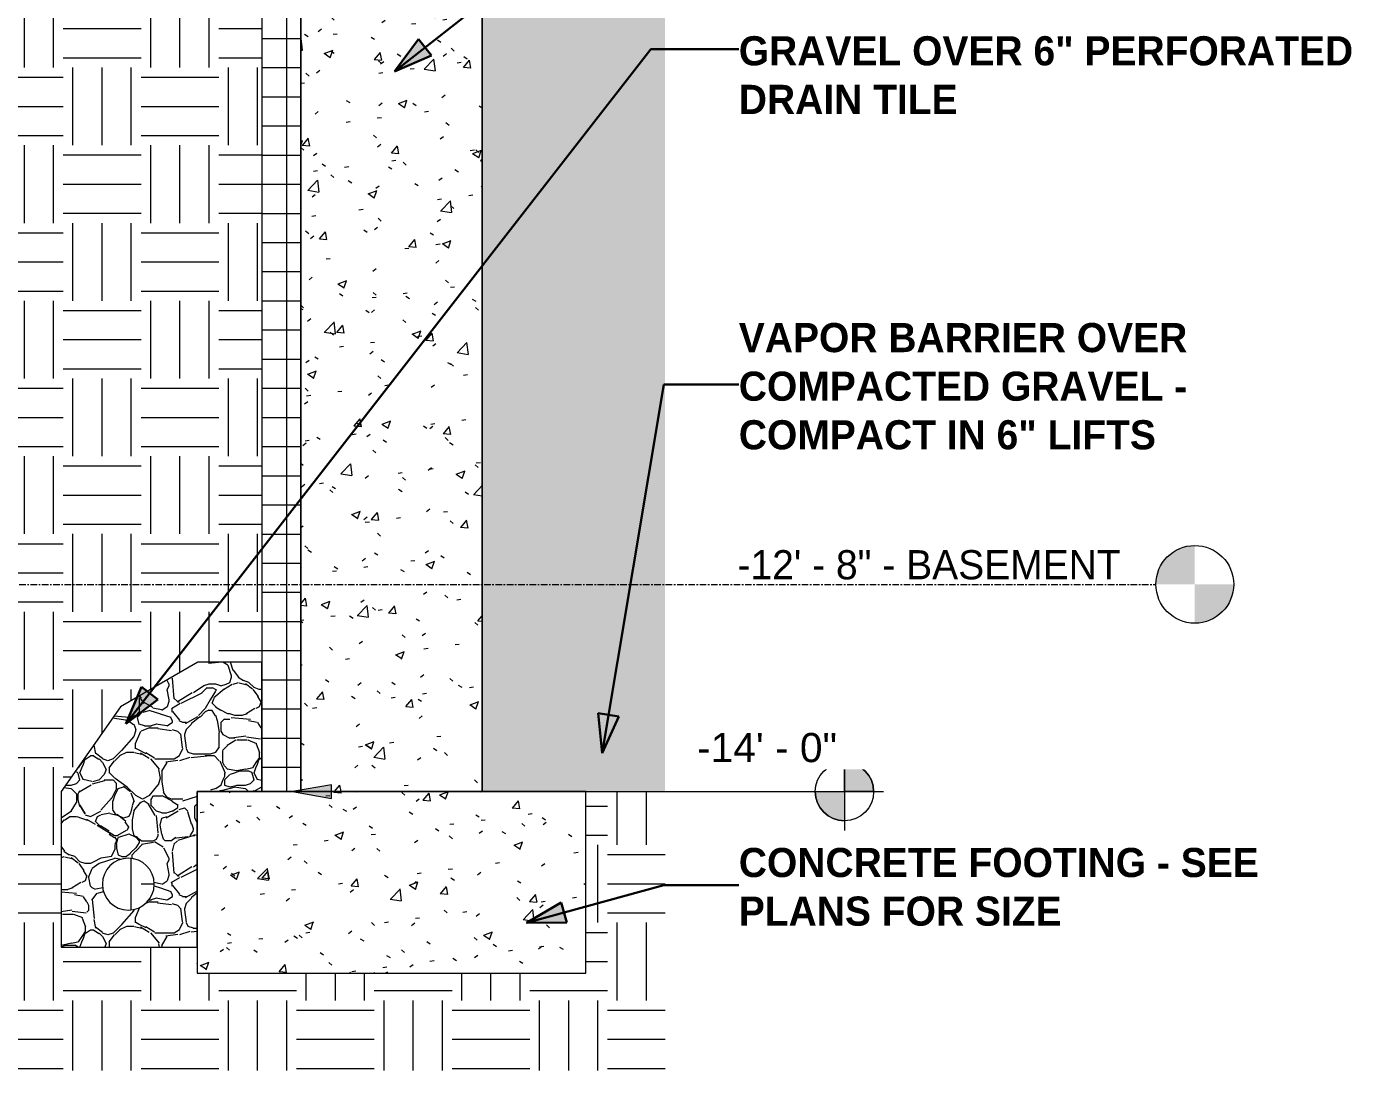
# Model space of a CAD drawing. Header units: inches. Extents: x -3960 to -3352, y -190 to 443.
# Drawn here: x -3850.5 to -3748.3, y -189.5 to -108.9 of the extents above; entities that cross this region are included whole.
import ezdxf

# ---------------------------------------------------------------- set-up
doc = ezdxf.new("R2010")
doc.units = ezdxf.units.IN
doc.header["$MEASUREMENT"] = 0
doc.linetypes.add('Grid Line 1_2_', pattern=[0.875, 0.5, -0.125, 0.125, -0.125])
for name, color, linetype, lineweight in [('0-1', 7, 'Continuous', 5), ('0-3', 55, 'Continuous', 9), ('A-FLOR-1', 7, 'Continuous', 9), ('A-FLOR-LEVL', 51, 'Continuous', 9), ('A-FLOR-LEVL-1', 51, 'Grid Line 1_2_', 9), ('A-FLOR-PATT-1', 45, 'Continuous', 9), ('A-WALL-PATT-2', 45, 'Continuous', 9), ('C-TOPO-2', 45, 'Continuous', 9), ('G-ANNO-DIMS', 111, 'Continuous', 9), ('G-ANNO-TEXT', 231, 'Continuous', 30), ('G-ANNO-TEXT-1', 231, 'Continuous', 9), ('S-FNDN-1', 7, 'Continuous', 9), ('S-FNDN-2', 45, 'Continuous', 9), ('S-FNDN-3', 55, 'Continuous', 9), ('S-FNDN-4', 32, 'Continuous', 9)]:
    doc.layers.add(name, color=color, linetype=linetype, lineweight=lineweight)
doc.styles.add('Arial', font='arial.ttf', dxfattribs={"height": 2.25})
doc.styles.add('Century Gothic', font='ufonts.com_century-gothic.ttf', dxfattribs={"height": 2.25})
doc.styles.add('Century Gothic_B', font='GOTHICB.TTF', dxfattribs={"height": 2.25})
pattern_1 = [(0, (-3769.654, 146.633), (6, 6), [6, -6]), (0, (-3769.654, 148.883), (6, 6), [6, -6]), (0, (-3769.654, 151.133), (6, 6), [6, -6]), (90, (-3768.904, 151.883), (-6, 6), [6, -6]), (90, (-3766.654, 151.883), (-6, 6), [6, -6]), (90, (-3764.404, 151.883), (-6, 6), [6, -6])]
pattern_2 = [(50, (-3769.654, 146.633), (6.886, -0.6021), [0.72, -7.92]), (355, (-3769.654, 146.633), (-1.33176, 7.22055), [0.576, -6.336]), (100.451, (-3769.08, 146.583), (5.55363, 6.61819), [0.612, -6.731]), (46.184, (-3769.654, 148.553), (10.24564, -1.58893), [1.08, -11.88]), (96.636, (-3768.8, 148.421), (8.97244, 9.35152), [0.918, -10.096]), (351.184, (-3769.654, 148.553), (8.9732, 9.35123), [0.864, -9.504]), (21, (-3768.694, 148.073), (5.73073, -3.865), [0.72, -7.92]), (326, (-3768.694, 148.073), (2.33581, 6.96088), [0.576, -6.336]), (71.451, (-3768.217, 147.751), (8.06588, 3.09595), [0.612, -6.731]), (37.5, (-3769.654, 146.633), (0.116866, 3.195478), [0.317, -5.942, 0.317, -6.115, -6.36]), (37.5, (-3769.654, 146.633), (0.116866, 3.195478), [-12.691, 0.317, -6.043]), (7.5, (-3769.654, 146.633), (2.52543, 3.786025), [0.317, -3.35, 0.317, -5.798, -2.424]), (7.5, (-3769.654, 146.633), (2.52543, 3.786025), [-9.782, 0.317, -2.107]), (327.5, (-3771.795, 146.633), (5.124369, -0.216176), [0.317, -2.083, 0.317, -7.171, -9.936]), (327.5, (-3771.795, 146.633), (5.124369, -0.216176), [-9.888, 0.317, -9.619]), (317.5, (-3772.755, 146.633), (5.598326, 0.96141), [0.317, -2.803, 0.317, -4.656, -7.056]), (317.5, (-3772.755, 146.633), (5.598326, 0.96141), [-8.093, 0.317, -6.739])]
pattern_3 = [(212.005, (-3770.46, 148.649), (-40.310627, -26.8730086), [1.268, -125.493]), (213.69, (-3769.654, 149.186), (-13.43624, -13.436764), [0.969, -47.478]), (198.435, (-3769.251, 149.321), (-26.873024, -13.43654), [0.425, -42.065]), (180, (-3768.714, 149.321), (-2e-15, -13.437), [0.537, -12.899]), (161.565, (-3768.311, 149.186), (-13.43652, 1e-05), [0.425, -42.065]), (333.435, (-3768.176, 158.861), (13.43653, 1e-05), [0.601, -29.444]), (296.565, (-3768.311, 159.129), (13.43652, -13.43654), [0.3, -29.745]), (270, (-3768.311, 159.801), (13.437, 8e-16), [0.672, -12.765]), (186.34, (-3768.176, 151.067), (-107.492657, -13.436396), [1.217, -120.457]), (296.565, (-3765.22, 159.398), (13.43652, -13.43654), [0.3, -29.745]), (303.69, (-3765.489, 159.801), (13.436764, -13.43624), [0.484, -47.962]), (229.399, (-3763.339, 153.889), (-67.18284, -80.6196216), [1.239, -122.641]), (243.435, (-3762.936, 154.695), (1e-05, -13.43653), [0.901, -29.144]), (213.69, (-3758.233, 153.217), (-13.43624, -13.436764), [0.484, -47.962]), (33.69, (-3762.264, 149.455), (13.43624, 13.436764), [0.484, -47.962]), (0, (-3762.533, 149.455), (0, 13.437), [0.269, -13.168]), (333.435, (-3762.802, 149.589), (13.43653, 1e-05), [0.3, -29.745]), (284.036, (-3762.936, 150.127), (13.436545, -40.30972), [0.554, -54.847]), (270, (-3762.936, 150.395), (13.437, 8e-16), [0.269, -13.168]), (243.435, (-3762.936, 150.664), (1e-05, -13.43653), [0.3, -29.745]), (135, (-3762.936, 150.799), (-13.43644, 9e-16), [0.19, -18.812]), (90, (-3762.936, 150.664), (-13.437, 8e-16), [0.134, -13.302]), (18.435, (-3758.099, 156.845), (26.873024, 13.43654), [0.85, -41.641]), (6.34, (-3757.293, 157.114), (107.492657, 13.436396), [1.217, -120.457]), (180, (-3757.83, 153.889), (-2e-15, -13.437), [0.806, -12.63]), (197.354, (-3755.68, 154.561), (-40.3099621, -13.4370921), [2.252, -222.987]), (198.435, (-3755.277, 154.695), (-26.873024, -13.43654), [0.425, -42.065]), (213.69, (-3754.874, 154.964), (-13.43624, -13.436764), [0.484, -47.962]), (251.565, (-3754.74, 155.367), (-1e-05, -13.43652), [0.425, -42.065]), (243.435, (-3754.605, 155.636), (1e-05, -13.43653), [0.3, -29.745]), (270, (-3754.605, 155.904), (13.437, 8e-16), [0.269, -13.168]), (293.199, (-3755.008, 156.845), (13.436385, -26.872947), [1.023, -101.307]), (315, (-3755.411, 157.248), (13.43644, 0), [0.57, -18.432]), (0, (-3756.083, 157.248), (0, 13.437), [0.672, -12.765]), (341.565, (-3759.039, 154.023), (13.43652, -1e-05), [0.425, -42.065]), (303.69, (-3759.308, 154.426), (13.436764, -13.43624), [0.484, -47.962]), (279.462, (-3759.442, 155.233), (13.43628, -67.183201), [0.817, -80.915]), (270, (-3759.442, 156.039), (13.437, 8e-16), [0.806, -12.63]), (239.036, (-3759.039, 156.711), (-13.4372, -26.873257), [0.783, -77.565]), (188.13, (-3758.099, 156.845), (-80.620097, -13.436299), [0.95, -94.061]), (116.565, (-3768.042, 156.442), (-13.43652, 13.43654), [0.3, -29.745]), (135, (-3767.773, 156.173), (-13.43644, 9e-16), [0.38, -18.622]), (168.69, (-3767.101, 156.039), (-13.436897, 0.000212), [0.685, -67.829]), (191.31, (-3766.429, 156.173), (-53.746592, -13.436568), [0.685, -67.829]), (194.036, (-3765.892, 156.308), (-40.30972, -13.436545), [0.554, -54.847]), (236.31, (-3765.623, 156.711), (-13.436194, -26.8733), [0.484, -47.962]), (236.31, (-3765.355, 157.114), (-13.436194, -26.8733), [0.484, -47.962]), (270, (-3765.355, 157.517), (13.437, 8e-16), [0.403, -13.034]), (291.801, (-3765.623, 158.189), (13.436166, -26.872997), [0.724, -71.635]), (116.565, (-3765.489, 155.367), (-13.43652, 13.43654), [0.601, -29.444]), (168.69, (-3764.817, 155.233), (-13.436897, 0.000212), [0.685, -67.829]), (194.036, (-3764.28, 155.367), (-40.30972, -13.436545), [0.554, -54.847]), (225, (-3763.877, 155.77), (9e-16, -13.43644), [0.57, -18.432]), (251.565, (-3763.742, 156.173), (-1e-05, -13.43652), [0.425, -42.065]), (296.565, (-3764.011, 156.711), (13.43652, -13.43654), [0.601, -29.444]), (315, (-3764.28, 156.979), (13.43644, 0), [0.38, -18.622]), (326.31, (-3764.683, 157.248), (26.8733, -13.436194), [0.484, -47.962]), (0, (-3764.951, 157.248), (0, 13.437), [0.269, -13.168]), (33.69, (-3765.355, 156.979), (13.43624, 13.436764), [0.484, -47.962]), (71.565, (-3765.489, 156.576), (1e-05, 13.43652), [0.425, -42.065]), (63.435, (-3765.623, 156.308), (-1e-05, 13.43653), [0.3, -29.745]), (71.565, (-3765.758, 155.904), (1e-05, 13.43652), [0.425, -42.065]), (104.036, (-3765.758, 155.367), (-13.436545, 40.30972), [0.554, -54.847]), (45, (-3766.026, 155.098), (0, 13.43644), [0.38, -18.622]), (18.435, (-3766.429, 154.964), (26.873024, 13.43654), [0.425, -42.065]), (0, (-3767.101, 154.964), (0, 13.437), [0.672, -12.765]), (14.036, (-3767.639, 154.83), (40.30972, 13.436545), [0.554, -54.847]), (341.565, (-3768.042, 154.964), (13.43652, -1e-05), [0.425, -42.065]), (270, (-3768.042, 155.367), (13.437, 8e-16), [0.403, -13.034]), (225, (-3767.639, 155.77), (9e-16, -13.43644), [0.57, -18.432]), (198.435, (-3766.833, 156.039), (-26.873024, -13.43654), [0.85, -41.641]), (180, (-3766.161, 156.039), (-2e-15, -13.437), [0.672, -12.765]), (153.435, (-3765.892, 155.904), (-13.43653, -1e-05), [0.3, -29.745]), (206.565, (-3760.786, 153.755), (-13.43654, -13.43652), [0.3, -29.745]), (146.31, (-3760.383, 153.486), (-26.8733, 13.436194), [0.484, -47.962]), (119.745, (-3759.846, 152.545), (-40.31056, 67.1832064), [1.083, -107.246]), (95.711, (-3759.711, 151.202), (-13.4375424, 120.930058), [1.35, -133.686]), (90, (-3759.711, 151.067), (-13.437, 8e-16), [0.134, -13.302]), (63.435, (-3759.846, 150.799), (-1e-05, 13.43653), [0.3, -29.745]), (26.565, (-3760.114, 150.664), (13.43654, 13.43652), [0.3, -29.745]), (0, (-3760.517, 150.664), (0, 13.437), [0.403, -13.034]), (0, (-3760.652, 150.664), (0, 13.437), [0.134, -13.302]), (0, (-3760.92, 150.664), (0, 13.437), [0.269, -13.168]), (326.31, (-3761.324, 150.933), (26.8733, -13.436194), [0.484, -47.962]), (333.435, (-3761.592, 151.067), (13.43653, 1e-05), [0.3, -29.745]), (284.036, (-3761.727, 151.605), (13.436545, -40.30972), [0.554, -54.847]), (270, (-3761.727, 151.873), (13.437, 8e-16), [0.269, -13.168]), (270, (-3761.727, 152.277), (13.437, 8e-16), [0.403, -13.034]), (258.69, (-3761.592, 152.948), (-0.000212, -13.436897), [0.685, -67.829]), (231.34, (-3761.055, 153.62), (-40.31019, -53.745816), [0.86, -85.176]), (270, (-3758.233, 153.352), (13.437, 8e-16), [0.134, -13.302]), (270, (-3758.233, 153.486), (13.437, 8e-16), [0.134, -13.302]), (326.31, (-3758.636, 153.755), (26.8733, -13.436194), [0.484, -47.962]), (333.435, (-3759.442, 154.158), (13.43653, 1e-05), [0.901, -29.144]), (0, (-3760.114, 154.158), (0, 13.437), [0.672, -12.765]), (63.435, (-3760.249, 153.889), (-1e-05, 13.43653), [0.3, -29.745]), (90, (-3760.249, 153.352), (-13.437, 8e-16), [0.537, -12.899]), (135, (-3759.846, 152.948), (-13.43644, 9e-16), [0.57, -18.432]), (161.565, (-3759.442, 152.814), (-13.43652, 1e-05), [0.425, -42.065]), (180, (-3759.039, 152.814), (-2e-15, -13.437), [0.403, -13.034]), (198.435, (-3758.636, 152.948), (-26.873024, -13.43654), [0.425, -42.065]), (351.87, (-3763.877, 160.204), (13.437009, -0.000259), [1.9, -93.111]), (14.036, (-3764.414, 160.07), (40.30972, 13.436545), [0.554, -54.847]), (53.13, (-3764.817, 159.532), (26.873672, 40.309752), [0.672, -66.511]), (95.194, (-3764.683, 158.054), (-13.4351326, 134.3664647), [1.484, -146.928]), (101.31, (-3764.548, 157.382), (-13.436568, 53.746592), [0.685, -67.829]), (143.13, (-3764.011, 156.979), (-40.309752, 26.873672), [0.672, -66.511]), (161.565, (-3763.608, 156.845), (-13.43652, 1e-05), [0.425, -42.065]), (198.435, (-3763.205, 156.979), (-26.873024, -13.43654), [0.425, -42.065]), (225, (-3762.533, 157.651), (9e-16, -13.43644), [0.95, -18.052]), (228.814, (-3761.592, 158.726), (-80.619807, -94.0561774), [1.428, -141.405]), (251.565, (-3761.458, 159.129), (-1e-05, -13.43652), [0.425, -42.065]), (270, (-3761.458, 159.264), (13.437, 8e-16), [0.134, -13.302]), (288.435, (-3761.592, 159.667), (13.43654, -26.873024), [0.425, -42.065]), (326.31, (-3761.995, 159.935), (26.8733, -13.436194), [0.484, -47.962]), (90, (-3768.176, 156.711), (-13.437, 8e-16), [0.941, -12.496]), (338.199, (-3766.295, 158.457), (40.309912, -13.43644), [0.724, -71.635]), (0, (-3767.101, 158.457), (0, 13.437), [0.806, -12.63]), (30.964, (-3767.773, 158.054), (40.310285, 26.873314), [0.783, -77.565]), (45, (-3768.176, 157.651), (0, 13.43644), [0.57, -18.432]), (90, (-3770.326, 152.411), (-13.437, 8e-16), [0.941, -12.496]), (116.565, (-3769.923, 151.605), (-13.43652, 13.43654), [0.901, -29.144]), (153.435, (-3769.117, 151.202), (-13.43653, -1e-05), [0.901, -29.144]), (180, (-3768.445, 151.202), (-2e-15, -13.437), [0.672, -12.765]), (218.66, (-3767.773, 151.739), (-13.436833, -13.436298), [0.86, -85.176]), (231.34, (-3767.236, 152.411), (-40.31019, -53.745816), [0.86, -85.176]), (213.69, (-3766.429, 152.948), (-13.43624, -13.436764), [0.969, -47.478]), (239.036, (-3766.026, 153.62), (-13.4372, -26.873257), [0.783, -77.565]), (270, (-3766.026, 153.889), (13.437, 8e-16), [0.269, -13.168]), (270, (-3766.026, 154.292), (13.437, 8e-16), [0.403, -13.034]), (315, (-3766.429, 154.695), (13.43644, 0), [0.57, -18.432]), (350.538, (-3767.236, 154.83), (13.436822, 7.6e-05), [0.817, -80.915]), (14.036, (-3768.311, 154.561), (40.30972, 13.436545), [1.108, -54.293]), (18.435, (-3769.52, 154.158), (26.873024, 13.43654), [1.275, -41.216]), (45, (-3769.923, 153.755), (0, 13.43644), [0.57, -18.432]), (45, (-3770.326, 153.352), (0, 13.43644), [0.57, -18.432]), (108.435, (-3767.37, 150.395), (-13.43654, 26.873024), [0.85, -41.641]), (126.87, (-3766.967, 149.858), (-13.436224, 13.436576), [0.672, -66.511]), (146.31, (-3766.564, 149.589), (-26.8733, 13.436194), [0.484, -47.962]), (161.565, (-3766.161, 149.455), (-13.43652, 1e-05), [0.425, -42.065]), (135, (-3765.758, 149.052), (-13.43644, 9e-16), [0.57, -18.432]), (161.565, (-3765.355, 148.917), (-13.43652, 1e-05), [0.425, -42.065]), (180, (-3764.951, 148.917), (-2e-15, -13.437), [0.403, -13.034]), (206.565, (-3764.683, 149.052), (-13.43654, -13.43652), [0.3, -29.745]), (206.565, (-3764.145, 149.321), (-13.43654, -13.43652), [0.601, -29.444]), (189.462, (-3763.339, 149.455), (-67.183201, -13.43628), [0.817, -80.915]), (243.435, (-3763.07, 149.992), (1e-05, -13.43653), [0.601, -29.444]), (270, (-3763.07, 150.127), (13.437, 8e-16), [0.134, -13.302]), (270, (-3763.07, 150.395), (13.437, 8e-16), [0.269, -13.168]), (326.31, (-3763.473, 151.202), (26.8733, -13.436194), [0.484, -47.962]), (327.995, (-3764.548, 151.873), (67.182935, -40.309468), [1.268, -125.493]), (329.036, (-3765.22, 152.277), (26.873257, -13.4372), [0.783, -77.565]), (341.565, (-3766.026, 152.545), (13.43652, -1e-05), [0.85, -41.641]), (0, (-3766.564, 152.545), (0, 13.437), [0.537, -12.899]), (33.69, (-3766.967, 152.277), (13.43624, 13.436764), [0.484, -47.962]), (53.13, (-3767.37, 151.739), (26.873672, 40.309752), [0.672, -66.511]), (63.435, (-3767.639, 151.202), (-1e-05, 13.43653), [0.601, -29.444]), (225, (-3761.458, 150.127), (9e-16, -13.43644), [0.57, -18.432]), (236.31, (-3761.189, 150.53), (-13.436194, -26.8733), [0.484, -47.962]), (270, (-3761.189, 150.664), (13.437, 8e-16), [0.134, -13.302]), (315, (-3761.458, 150.933), (13.43644, 0), [0.38, -18.622]), (333.435, (-3761.995, 151.202), (13.43653, 1e-05), [0.601, -29.444]), (18.435, (-3762.802, 150.933), (26.873024, 13.43654), [0.85, -41.641]), (75.964, (-3762.936, 150.395), (-0.0003, 13.43623), [0.554, -54.847]), (71.565, (-3768.982, 147.842), (1e-05, 13.43652), [0.425, -42.065]), (135, (-3768.714, 147.574), (-13.43644, 9e-16), [0.38, -18.622]), (146.31, (-3768.311, 147.305), (-26.8733, 13.436194), [0.484, -47.962]), (153.435, (-3767.773, 147.036), (-13.43653, -1e-05), [0.601, -29.444]), (180, (-3767.639, 147.036), (-2e-15, -13.437), [0.134, -13.302]), (161.565, (-3767.236, 146.902), (-13.43652, 1e-05), [0.425, -42.065]), (180, (-3766.698, 146.902), (-2e-15, -13.437), [0.537, -12.899]), (198.435, (-3766.295, 147.036), (-26.873024, -13.43654), [0.425, -42.065]), (210.964, (-3765.623, 147.439), (-40.310285, -26.873314), [0.783, -77.565]), (206.565, (-3765.355, 147.574), (-13.43654, -13.43652), [0.3, -29.745]), (251.565, (-3765.22, 147.977), (-1e-05, -13.43652), [0.425, -42.065]), (303.69, (-3765.489, 148.38), (13.436764, -13.43624), [0.484, -47.962]), (306.87, (-3765.892, 148.917), (13.436224, -13.436576), [0.672, -66.511]), (323.13, (-3766.429, 149.321), (40.309752, -26.873672), [0.672, -66.511]), (345.964, (-3766.967, 149.455), (13.43623, 0.0003), [0.554, -54.847]), (18.435, (-3767.37, 149.321), (26.873024, 13.43654), [0.425, -42.065]), (30.964, (-3768.042, 148.917), (40.310285, 26.873314), [0.783, -77.565]), (39.806, (-3768.848, 148.246), (13.436602, 13.436291), [1.049, -103.894]), (135, (-3764.817, 147.036), (-13.43644, 9e-16), [0.19, -18.812]), (153.435, (-3764.548, 146.902), (-13.43653, -1e-05), [0.3, -29.745]), (191.31, (-3763.877, 147.036), (-53.746592, -13.436568), [0.685, -67.829]), (165.964, (-3763.339, 146.902), (-13.43623, -0.0003), [0.554, -54.847]), (175.236, (-3761.727, 146.768), (-13.4364265, -8.2e-05), [1.618, -160.181]), (206.565, (-3761.458, 146.902), (-13.43654, -13.43652), [0.3, -29.745]), (225, (-3761.189, 147.171), (9e-16, -13.43644), [0.38, -18.622]), (270, (-3761.189, 147.842), (13.437, 8e-16), [0.672, -12.765]), (270, (-3761.189, 148.246), (13.437, 8e-16), [0.403, -13.034]), (308.66, (-3761.727, 148.917), (13.436298, -13.436833), [0.86, -85.176]), (338.199, (-3762.398, 149.186), (40.309912, -13.43644), [0.724, -71.635]), (348.69, (-3763.07, 149.321), (13.436897, -0.000212), [0.685, -67.829]), (18.435, (-3764.28, 148.917), (26.873024, 13.43654), [1.275, -41.216]), (36.87, (-3764.817, 148.514), (13.436576, 13.436224), [0.672, -66.511]), (68.199, (-3765.086, 147.842), (13.43644, 40.309912), [0.724, -71.635]), (101.31, (-3764.951, 147.171), (-13.436568, 53.746592), [0.685, -67.829]), (348.69, (-3766.161, 159.935), (13.436897, -0.000212), [0.685, -67.829]), (354.806, (-3767.639, 160.07), (13.4361385, -0.000352), [1.484, -146.928]), (0, (-3768.042, 160.07), (0, 13.437), [0.403, -13.034]), (45, (-3768.311, 159.801), (0, 13.43644), [0.38, -18.622]), (180, (-3767.236, 158.592), (-2e-15, -13.437), [0.403, -13.034]), (188.13, (-3766.295, 158.726), (-80.620097, -13.436299), [0.95, -94.061]), (172.875, (-3765.22, 158.592), (-13.436807, -0.000376), [1.083, -107.246]), (225, (-3765.086, 158.726), (9e-16, -13.43644), [0.19, -18.812]), (270, (-3765.086, 159.129), (13.437, 8e-16), [0.403, -13.034]), (161.565, (-3760.786, 159.532), (-13.43652, 1e-05), [0.425, -42.065]), (180, (-3760.249, 159.532), (-2e-15, -13.437), [0.537, -12.899]), (198.435, (-3759.846, 159.667), (-26.873024, -13.43654), [0.425, -42.065]), (170.538, (-3759.039, 159.532), (-13.436822, -7.6e-05), [0.817, -80.915]), (213.69, (-3758.636, 159.801), (-13.43624, -13.436764), [0.484, -47.962]), (270, (-3758.636, 159.935), (13.437, 8e-16), [0.134, -13.302]), (296.565, (-3758.771, 160.204), (13.43652, -13.43654), [0.3, -29.745]), (341.565, (-3759.577, 160.473), (13.43652, -1e-05), [0.85, -41.641]), (341.565, (-3760.383, 160.742), (13.43652, -1e-05), [0.85, -41.641]), (14.036, (-3760.92, 160.607), (40.30972, 13.436545), [0.554, -54.847]), (45, (-3761.324, 160.204), (0, 13.43644), [0.57, -18.432]), (104.036, (-3761.189, 159.667), (-13.436545, 40.30972), [0.554, -54.847]), (0, (-3771.67, 147.977), (0, 13.437), [0.134, -13.302]), (315, (-3771.939, 148.246), (13.43644, 0), [0.38, -18.622]), (274.764, (-3772.073, 149.858), (13.437683, -147.8026), [1.618, -160.181]), (255.964, (-3771.939, 150.395), (0.0003, -13.43623), [0.554, -54.847]), (225, (-3771.67, 150.664), (9e-16, -13.43644), [0.38, -18.622]), (198.435, (-3770.46, 151.067), (-26.873024, -13.43654), [1.275, -41.216]), (180, (-3770.326, 151.067), (-2e-15, -13.437), [0.134, -13.302]), (171.87, (-3769.386, 150.933), (-13.437009, 0.000259), [0.95, -94.061]), (146.31, (-3767.773, 150.799), (-26.8733, 13.436194), [0.484, -47.962]), (108.435, (-3767.504, 149.992), (-13.43654, 26.873024), [0.85, -41.641]), (90, (-3767.504, 149.858), (-13.437, 8e-16), [0.134, -13.302]), (71.565, (-3767.639, 149.455), (1e-05, 13.43652), [0.425, -42.065]), (26.565, (-3767.908, 149.321), (13.43654, 13.43652), [0.3, -29.745]), (18.435, (-3768.311, 149.186), (26.873024, 13.43654), [0.425, -42.065]), (126.87, (-3761.055, 148.246), (-13.436224, 13.436576), [0.672, -66.511]), (123.69, (-3760.786, 147.842), (-13.436764, 13.43624), [0.484, -47.962]), (149.036, (-3760.114, 147.439), (-26.873257, 13.4372), [0.783, -77.565]), (168.69, (-3759.442, 147.305), (-13.436897, 0.000212), [0.685, -67.829]), (213.69, (-3759.039, 147.574), (-13.43624, -13.436764), [0.484, -47.962]), (251.565, (-3758.905, 147.977), (-1e-05, -13.43652), [0.425, -42.065]), (270, (-3758.905, 148.111), (13.437, 8e-16), [0.134, -13.302]), (279.462, (-3759.039, 148.917), (13.43628, -67.183201), [0.817, -80.915]), (243.435, (-3758.905, 149.186), (1e-05, -13.43653), [0.3, -29.745]), (270, (-3758.905, 149.321), (13.437, 8e-16), [0.134, -13.302]), (296.565, (-3759.308, 150.127), (13.43652, -13.43654), [0.901, -29.144]), (329.036, (-3759.98, 150.53), (26.873257, -13.4372), [0.783, -77.565]), (8.13, (-3760.92, 150.395), (80.620097, 13.436299), [0.95, -94.061]), (45, (-3761.458, 149.858), (0, 13.43644), [0.76, -18.242]), (45, (-3761.727, 149.589), (0, 13.43644), [0.38, -18.622]), (90, (-3761.727, 149.186), (-13.437, 8e-16), [0.403, -13.034]), (123.69, (-3761.458, 148.783), (-13.436764, 13.43624), [0.484, -47.962]), (101.31, (-3759.442, 151.202), (-13.436568, 53.746592), [0.685, -67.829]), (108.435, (-3759.308, 150.799), (-13.43654, 26.873024), [0.425, -42.065]), (135, (-3759.174, 150.664), (-13.43644, 9e-16), [0.19, -18.812]), (180, (-3758.771, 150.664), (-2e-15, -13.437), [0.403, -13.034]), (213.69, (-3758.368, 150.933), (-13.43624, -13.436764), [0.484, -47.962]), (187.125, (-3757.293, 151.067), (-94.056659, -13.437028), [1.083, -107.246]), (236.31, (-3757.024, 151.47), (-13.436194, -26.8733), [0.484, -47.962]), (270, (-3757.024, 151.605), (13.437, 8e-16), [0.134, -13.302]), (288.435, (-3757.158, 152.008), (13.43654, -26.873024), [0.425, -42.065]), (285.945, (-3757.427, 152.948), (13.436607, -40.309649), [0.978, -96.842]), (315, (-3757.696, 153.217), (13.43644, 0), [0.38, -18.622]), (18.435, (-3758.099, 153.083), (26.873024, 13.43654), [0.425, -42.065]), (29.745, (-3759.039, 152.545), (67.1832064, 40.31056), [1.083, -107.246]), (18.435, (-3759.442, 152.411), (26.873024, 13.43654), [0.425, -42.065]), (75.964, (-3759.577, 151.873), (-0.0003, 13.43623), [0.554, -54.847]), (180, (-3763.473, 155.367), (-2e-15, -13.437), [0.403, -13.034]), (180, (-3763.205, 155.367), (-2e-15, -13.437), [0.269, -13.168]), (135, (-3762.936, 155.098), (-13.43644, 9e-16), [0.38, -18.622]), (90, (-3762.936, 154.695), (-13.437, 8e-16), [0.403, -13.034]), (26.565, (-3764.951, 152.545), (13.43654, 13.43652), [0.901, -29.144]), (341.565, (-3765.355, 152.68), (13.43652, -1e-05), [0.425, -42.065]), (300.964, (-3765.758, 153.352), (26.873314, -40.310285), [0.783, -77.565]), (71.565, (-3763.205, 153.755), (1e-05, 13.43652), [0.425, -42.065]), (90, (-3763.205, 153.083), (-13.437, 8e-16), [0.672, -12.765]), (123.69, (-3762.936, 152.68), (-13.436764, 13.43624), [0.484, -47.962]), (153.435, (-3762.398, 152.411), (-13.43653, -1e-05), [0.601, -29.444]), (198.435, (-3761.995, 152.545), (-26.873024, -13.43654), [0.425, -42.065]), (243.435, (-3761.861, 152.814), (1e-05, -13.43653), [0.3, -29.745]), (255.964, (-3761.727, 153.352), (0.0003, -13.43623), [0.554, -54.847]), (251.565, (-3761.592, 153.755), (-1e-05, -13.43652), [0.425, -42.065]), (291.801, (-3761.861, 154.426), (13.436166, -26.872997), [0.724, -71.635]), (323.13, (-3762.398, 154.83), (40.309752, -26.873672), [0.672, -66.511]), (18.435, (-3762.802, 154.695), (26.873024, 13.43654), [0.425, -42.065]), (63.435, (-3763.07, 154.158), (-1e-05, 13.43653), [0.601, -29.444]), (135, (-3764.145, 151.739), (-13.43644, 9e-16), [0.57, -18.432]), (149.036, (-3763.473, 151.336), (-26.873257, 13.4372), [0.783, -77.565]), (146.31, (-3763.07, 151.067), (-26.8733, 13.436194), [0.484, -47.962]), (180, (-3762.802, 151.067), (-2e-15, -13.437), [0.269, -13.168]), (210.964, (-3762.13, 151.47), (-40.310285, -26.873314), [0.783, -77.565]), (243.435, (-3761.995, 151.739), (1e-05, -13.43653), [0.3, -29.745]), (303.69, (-3762.264, 152.142), (13.436764, -13.43624), [0.484, -47.962]), (321.34, (-3762.936, 152.68), (53.745816, -40.31019), [0.86, -85.176]), (345.964, (-3763.473, 152.814), (13.43623, 0.0003), [0.554, -54.847]), (11.31, (-3764.145, 152.68), (53.746592, 13.436568), [0.685, -67.829]), (26.565, (-3764.414, 152.545), (13.43654, 13.43652), [0.3, -29.745]), (71.565, (-3764.548, 152.142), (1e-05, 13.43652), [0.425, -42.065]), (15.945, (-3764.817, 155.098), (40.309649, 13.436607), [0.978, -96.842]), (29.745, (-3765.758, 154.561), (67.1832064, 40.31056), [1.083, -107.246]), (63.435, (-3765.892, 154.292), (-1e-05, 13.43653), [0.3, -29.745]), (90, (-3765.892, 153.889), (-13.437, 8e-16), [0.403, -13.034]), (104.036, (-3765.758, 153.352), (-13.436545, 40.30972), [0.554, -54.847]), (120.964, (-3765.355, 152.68), (-26.873314, 40.310285), [0.783, -77.565]), (153.435, (-3757.83, 159.801), (-13.43653, -1e-05), [0.3, -29.745]), (180, (-3757.561, 159.801), (-2e-15, -13.437), [0.269, -13.168]), (209.745, (-3756.621, 160.339), (-67.1832064, -40.31056), [1.083, -107.246]), (225, (-3756.083, 160.876), (9e-16, -13.43644), [0.76, -18.242]), (239.036, (-3755.68, 161.548), (-13.4372, -26.873257), [0.783, -77.565]), (239.036, (-3755.277, 162.22), (-13.4372, -26.873257), [0.783, -77.565]), (270, (-3755.277, 162.354), (13.437, 8e-16), [0.134, -13.302]), (333.435, (-3755.546, 162.488), (13.43653, 1e-05), [0.3, -29.745]), (0, (-3755.949, 162.488), (0, 13.437), [0.403, -13.034]), (45, (-3756.352, 162.085), (0, 13.43644), [0.57, -18.432]), (26.565, (-3757.964, 161.279), (13.43654, 13.43652), [1.803, -28.243]), (30.964, (-3758.636, 160.876), (40.310285, 26.873314), [0.783, -77.565]), (90, (-3758.636, 160.607), (-13.437, 8e-16), [0.269, -13.168]), (128.66, (-3758.099, 159.935), (-13.436298, 13.436833), [0.86, -85.176]), (255.964, (-3759.577, 155.501), (0.0003, -13.43623), [0.554, -54.847]), (281.31, (-3759.711, 156.173), (13.436568, -53.746592), [0.685, -67.829]), (309.806, (-3760.383, 156.979), (13.436291, -13.436602), [1.049, -103.894]), (329.036, (-3761.055, 157.382), (26.873257, -13.4372), [0.783, -77.565]), (345.964, (-3761.592, 157.517), (13.43623, 0.0003), [0.554, -54.847]), (0, (-3762.13, 157.517), (0, 13.437), [0.537, -12.899]), (26.565, (-3762.667, 157.248), (13.43654, 13.43652), [0.601, -29.444]), (45, (-3763.07, 156.845), (0, 13.43644), [0.57, -18.432]), (53.13, (-3763.473, 156.308), (26.873672, 40.309752), [0.672, -66.511]), (90, (-3763.473, 155.904), (-13.437, 8e-16), [0.403, -13.034]), (135, (-3763.07, 155.501), (-13.43644, 9e-16), [0.57, -18.432]), (144.462, (-3762.13, 154.83), (-40.309531, 26.8733096), [1.156, -114.43]), (135, (-3761.458, 154.158), (-13.43644, 9e-16), [0.95, -18.052]), (153.435, (-3760.92, 153.889), (-13.43653, -1e-05), [0.601, -29.444]), (206.565, (-3760.383, 154.158), (-13.43654, -13.43652), [0.601, -29.444]), (230.194, (-3759.711, 154.964), (-53.747184, -67.182341), [1.049, -103.894]), (66.801, (-3761.458, 158.189), (26.874049, 67.182876), [1.023, -101.307]), (90, (-3761.458, 157.786), (-13.437, 8e-16), [0.403, -13.034]), (153.435, (-3761.189, 157.651), (-13.43653, -1e-05), [0.3, -29.745]), (153.435, (-3760.652, 157.382), (-13.43653, -1e-05), [0.601, -29.444]), (149.036, (-3759.98, 156.979), (-26.873257, 13.4372), [0.783, -77.565]), (180, (-3759.308, 156.979), (-2e-15, -13.437), [0.672, -12.765]), (180, (-3758.502, 156.979), (-2e-15, -13.437), [0.806, -12.63]), (213.69, (-3758.099, 157.248), (-13.43624, -13.436764), [0.484, -47.962]), (243.435, (-3757.83, 157.786), (1e-05, -13.43653), [0.601, -29.444]), (277.125, (-3757.964, 158.861), (13.437028, -94.056659), [1.083, -107.246]), (315, (-3758.233, 159.129), (13.43644, 0), [0.38, -18.622]), (341.565, (-3758.636, 159.264), (13.43652, -1e-05), [0.425, -42.065]), (352.875, (-3759.711, 159.398), (13.436807, 0.000376), [1.083, -107.246]), (0, (-3760.383, 159.398), (0, 13.437), [0.672, -12.765]), (21.801, (-3761.055, 159.129), (26.872997, 13.436166), [0.724, -71.635]), (90, (-3755.008, 158.457), (-13.437, 8e-16), [0.537, -12.899]), (90, (-3755.008, 157.92), (-13.437, 8e-16), [0.537, -12.899]), (56.31, (-3755.277, 157.517), (13.436194, 26.8733), [0.484, -47.962]), (18.435, (-3755.68, 157.382), (26.873024, 13.43654), [0.425, -42.065]), (0, (-3757.024, 157.382), (0, 13.437), [1.344, -12.093]), (341.565, (-3757.427, 157.517), (13.43652, -1e-05), [0.425, -42.065]), (296.565, (-3757.561, 157.786), (13.43652, -13.43654), [0.3, -29.745]), (278.13, (-3757.696, 158.726), (13.436299, -80.620097), [0.95, -94.061]), (270, (-3757.696, 158.861), (13.437, 8e-16), [0.134, -13.302]), (251.565, (-3757.561, 159.264), (-1e-05, -13.43652), [0.425, -42.065]), (225, (-3757.158, 159.667), (9e-16, -13.43644), [0.57, -18.432]), (218.66, (-3756.486, 160.204), (-13.436833, -13.436298), [0.86, -85.176]), (225, (-3756.083, 160.607), (9e-16, -13.43644), [0.57, -18.432]), (206.565, (-3755.815, 160.742), (-13.43654, -13.43652), [0.3, -29.745]), (180, (-3755.546, 160.742), (-2e-15, -13.437), [0.269, -13.168]), (123.69, (-3755.277, 160.339), (-13.436764, 13.43624), [0.484, -47.962]), (108.435, (-3755.143, 159.935), (-13.43654, 26.873024), [0.425, -42.065]), (98.13, (-3755.008, 158.995), (-13.436299, 80.620097), [0.95, -94.061])]

# ---------------------------------------------------------------- blocks, each defined once
blk = doc.blocks.new('CTR  - Topography_rvt-1-WALL SECTION - RAMP - NORTH WALL')
at = {"layer": 'C-TOPO-2'}
h = blk.add_hatch(dxfattribs=at)
h.set_pattern_fill('FP_8', color=256, style=0, pattern_type=2)
h.set_pattern_definition(pattern_1)
h.paths.add_polyline_path([(-3871.13, -189.52), (-3832.32, -189.52), (-3832.32, -182), (-3837.32, -182), (-3837.32, -180), (-3847.82, -180), (-3847.82, -168), (-3843.24, -161.45), (-3837.27, -158), (-3832.32, -158), (-3832.32, -54.49), (-3935.36, -58.79), (-3935.36, -189.52), (-3903.88, -189.52)], flags=0)
h.paths.add_polyline_path([(-3842.63, -177.14), (-3842.18, -177.09), (-3841.76, -176.94), (-3841.38, -176.7), (-3841.06, -176.38), (-3840.83, -176.01), (-3840.68, -175.58), (-3840.63, -175.14), (-3840.68, -174.69), (-3840.83, -174.27), (-3841.06, -173.89), (-3841.38, -173.57), (-3841.76, -173.34), (-3842.18, -173.19), (-3842.63, -173.14), (-3843.07, -173.19), (-3843.5, -173.34), (-3843.87, -173.57), (-3844.19, -173.89), (-3844.43, -174.27), (-3844.58, -174.69), (-3844.63, -175.14), (-3844.58, -175.58), (-3844.43, -176.01), (-3844.19, -176.38), (-3843.87, -176.7), (-3843.5, -176.94), (-3843.07, -177.09)], flags=0)
h.paths.add_polyline_path([(-3935.36, -40.67), (-3832.32, -36.38), (-3832.32, -36.03), (-3840.77, -36.38), (-3935.36, -40.29), (-3935.36, -40.61)], flags=0)
h = blk.add_hatch(dxfattribs=at)
h.set_pattern_fill('FP_8', color=256, style=0, pattern_type=2)
h.set_pattern_definition(pattern_1)
h.paths.add_polyline_path([(-3807.72, -189.52), (-3801.21, -189.52), (-3801.21, -168), (-3807.32, -168), (-3807.32, -182), (-3832.32, -182), (-3832.32, -189.52), (-3815.32, -189.52)], flags=0)
blk = doc.blocks.new('Floors 1 - Floors 1-1684033-WALL SECTION - RAMP - NORTH WALL')
at = {"layer": 'A-FLOR-PATT-1'}
h = blk.add_hatch(dxfattribs=at)
h.set_pattern_fill('FP_9', color=256, style=0, pattern_type=2)
h.set_pattern_definition(pattern_3)
h.paths.add_polyline_path([(-3815.32, -168), (-3801.21, -168), (-3801.21, -43.54), (-3815.32, -42.41), (-3815.32, -162)], flags=0)
at = {"layer": 'A-FLOR-1'}
for p, q in [((-3801.21, -43.54), (-3815.32, -42.41)), ((-3815.32, -42.41), (-3815.32, -168)), ((-3815.32, -168), (-3801.21, -168))]:
    blk.add_line(p, q, dxfattribs=at)
blk = doc.blocks.new('CTR - 1st Phase - Structure_rvt-1-WALL SECTION - RAMP - NORTH WALL')
at = {"layer": 'A-WALL-PATT-2'}
h = blk.add_hatch(dxfattribs=at)
h.set_pattern_fill('FP_10', color=256, style=0, pattern_type=2)
h.set_pattern_definition(pattern_2)
h.paths.add_polyline_path([(-3815.32, -168), (-3815.32, -42.41), (-3820.32, -42.01), (-3820.32, -42), (-3820.82, -42.01), (-3820.82, -54.02), (-3829.32, -54.37), (-3829.32, -168), (-3826.96, -168)], flags=0)
at = {"layer": 'S-FNDN-2'}
h = blk.add_hatch(dxfattribs=at)
h.set_pattern_fill('FP_10', color=256, style=0, pattern_type=2)
h.set_pattern_definition(pattern_2)
h.paths.add_polyline_path([(-3814.44, -182), (-3807.32, -182), (-3807.32, -168), (-3837.32, -168), (-3837.32, -182), (-3815.32, -182)], flags=0)
at = {"layer": 'S-FNDN-1'}
for p, q in [((-3829.32, -42), (-3829.32, -168)), ((-3815.32, -168), (-3815.32, -42.41)), ((-3807.32, -168), (-3837.32, -168)), ((-3837.32, -168), (-3837.32, -182)), ((-3829.32, -168), (-3815.32, -168)), ((-3807.32, -182), (-3807.32, -168)), ((-3837.32, -182), (-3807.32, -182))]:
    blk.add_line(p, q, dxfattribs=at)
at = {"layer": '0-3'}
blk.add_blockref('Floors 1 - Floors 1-1684033-WALL SECTION - RAMP - NORTH WALL', (0, 0), dxfattribs=at)
blk = doc.blocks.new('Basic Wall _ 3_ XPS - ___-2578961-WALL SECTION - RAMP - NORTH WALL')
at = {"layer": 'A-WALL-PATT-2'}
h = blk.add_hatch(dxfattribs=at)
h.set_pattern_fill('FP_9', color=256, style=0, pattern_type=2)
h.set_pattern_definition(pattern_3)
h.paths.add_polyline_path([(-3837.32, -180), (-3837.32, -168), (-3832.32, -168), (-3832.32, -158), (-3837.27, -158), (-3843.24, -161.45), (-3847.82, -168), (-3847.82, -180), (-3840.68, -180)], flags=0)
h.paths.add_polyline_path([(-3842.63, -177.14), (-3843.07, -177.09), (-3843.5, -176.94), (-3843.87, -176.7), (-3844.19, -176.38), (-3844.43, -176.01), (-3844.58, -175.58), (-3844.63, -175.14), (-3844.58, -174.69), (-3844.43, -174.27), (-3844.19, -173.89), (-3843.87, -173.57), (-3843.5, -173.34), (-3843.07, -173.19), (-3842.63, -173.14), (-3842.18, -173.19), (-3841.76, -173.34), (-3841.38, -173.57), (-3841.06, -173.89), (-3840.83, -174.27), (-3840.68, -174.69), (-3840.63, -175.14), (-3840.68, -175.58), (-3840.83, -176.01), (-3841.06, -176.38), (-3841.38, -176.7), (-3841.76, -176.94), (-3842.18, -177.09)], flags=0)
at = {"layer": 'S-FNDN-3'}
blk.add_line((-3832.32, -168), (-3832.32, -158), dxfattribs=at)
at = {"layer": 'S-FNDN-4'}
for p, q in [((-3837.27, -158), (-3843.24, -161.45)), ((-3832.32, -158), (-3837.27, -158)), ((-3843.24, -161.45), (-3847.82, -168)), ((-3847.82, -168), (-3847.82, -180)), ((-3837.32, -168), (-3832.32, -168)), ((-3837.32, -180), (-3837.32, -168)), ((-3847.82, -180), (-3837.32, -180))]:
    blk.add_line(p, q, dxfattribs=at)
for start, end in [(0, 180), (180, 0)]:
    blk.add_arc((-3842.63, -175.14), 2, start, end, dxfattribs=at)
blk = doc.blocks.new('Level - Level Head - Circle-50818-WALL SECTION - RAMP - NORTH WALL')
at = {"layer": 'A-FLOR-LEVL'}
h = blk.add_hatch(color=256, dxfattribs=at)
edge = h.paths.add_edge_path(flags=0)
edge.add_line((-3760.34, 0), (-3763.34, 0))
edge.add_arc((-3760.34, 0), 3, 90, 180, ccw=False)
edge.add_line((-3760.34, 3), (-3760.34, 0))
h = blk.add_hatch(color=256, dxfattribs=at)
edge = h.paths.add_edge_path(flags=0)
edge.add_line((-3760.34, -3), (-3760.34, 0))
edge.add_line((-3760.34, 0), (-3757.34, 0))
edge.add_arc((-3760.34, 0), 3, 270, 360, ccw=False)
blk.add_circle((-3760.34, 0), 3, dxfattribs=at)
blk = doc.blocks.new('Spot Elevations - Spot Elevation - Target Filled-49714-WALL SECTION - RAMP - NORTH WALL')
at = {"layer": 'G-ANNO-DIMS'}
h = blk.add_hatch(color=256, dxfattribs=at)
edge = h.paths.add_edge_path(flags=0)
edge.add_line((-3787.37, -168), (-3785.12, -168))
edge.add_arc((-3787.37, -168), 2.25, 0, 90)
edge.add_line((-3787.37, -165.75), (-3787.37, -168))
h = blk.add_hatch(color=256, dxfattribs=at)
edge = h.paths.add_edge_path(flags=0)
edge.add_line((-3787.37, -168), (-3789.62, -168))
edge.add_arc((-3787.37, -168), 2.25, 180, 270)
edge.add_line((-3787.37, -170.25), (-3787.37, -168))
for p, q in [((-3787.37, -165.01), (-3787.37, -171)), ((-3787.37, -168), (-3787.37, -165.75)), ((-3790.37, -168), (-3784.37, -168)), ((-3789.62, -168), (-3787.37, -168)), ((-3787.37, -168), (-3787.37, -170.25)), ((-3785.12, -168), (-3787.37, -168))]:
    blk.add_line(p, q, dxfattribs=at)
blk.add_circle((-3787.37, -168), 2.25, dxfattribs=at)
for start, end in [(0, 90), (180, 270)]:
    blk.add_arc((-3787.37, -168), 2.25, start, end, dxfattribs=at)

msp = doc.modelspace()

# ---------------------------------------------------------------- hatches: boundary and pattern name
at = {"layer": 'A-WALL-PATT-2'}
h = msp.add_hatch(dxfattribs=at)
h.set_pattern_fill('FP_7', color=256, style=0, pattern_type=2)
h.set_pattern_definition([(0, (-3769.654, 146.633), (0, 2.25), []), (90, (-3769.654, 146.633), (-2.25, 1e-16), [])])
h.paths.add_polyline_path([(-3832.32374, -168), (-3829.32374, -168), (-3829.32374, -54.36978), (-3832.32374, -54.49478), (-3832.32374, -162.00228)], flags=0)
h.paths.add_polyline_path([(-3832.32374, -36.38021), (-3829.32374, -36.25521), (-3829.32374, -36), (-3832.32374, -36), (-3832.32374, -36.25521)], flags=0)
at = {"layer": 'G-ANNO-DIMS'}
msp.add_hatch(color=256, dxfattribs=at).paths.add_polyline_path([(-3829.94841, -168), (-3826.94841, -168.52898), (-3826.94841, -167.47102)], flags=0)
at = {"layer": 'G-ANNO-TEXT'}
for points in [[(-3822.10077, -112.41183), (-3819.24386, -111.19354), (-3820.23576, -109.9283)], [(-3842.82334, -162.76232), (-3840.34646, -160.88849), (-3841.61521, -159.90109)], [(-3806.07464, -165.02674), (-3804.78557, -162.20106), (-3806.37112, -161.93509)], [(-3811.90136, -178.12429), (-3808.79558, -178.10713), (-3809.22026, -176.55654)]]:
    msp.add_hatch(color=256, dxfattribs=at).paths.add_polyline_path(points, flags=0)

# ---------------------------------------------------------------- linework, layer by layer
at = {"layer": 'A-FLOR-LEVL-1'}
msp.add_line((-3959.54221, -152), (-3763.3447, -152), dxfattribs=at)
at = {"layer": 'G-ANNO-DIMS'}
for p, q in [((-3826.94841, -167.47102), (-3829.94841, -168)), ((-3826.94841, -168.52898), (-3826.94841, -167.47102)), ((-3829.94841, -168), (-3826.94841, -168.52898)), ((-3829.94841, -168), (-3800.32549, -168)), ((-3800.32549, -168), (-3787.37348, -168))]:
    msp.add_line(p, q, dxfattribs=at)
at = {"layer": 'G-ANNO-TEXT'}
for p, q in [((-3822.10077, -112.41183), (-3802.14711, -96.76886)), ((-3820.23576, -109.9283), (-3822.10077, -112.41183)), ((-3819.24386, -111.19354), (-3820.23576, -109.9283)), ((-3842.82334, -162.76232), (-3802.30336, -110.69616)), ((-3822.10077, -112.41183), (-3819.24386, -111.19354)), ((-3802.30336, -110.69616), (-3795.5244, -110.69616)), ((-3806.07464, -165.02674), (-3801.30336, -136.58278)), ((-3801.30336, -136.58278), (-3795.5244, -136.58278)), ((-3841.61521, -159.90109), (-3842.82334, -162.76232)), ((-3840.34646, -160.88849), (-3841.61521, -159.90109)), ((-3842.82334, -162.76232), (-3840.34646, -160.88849)), ((-3804.78557, -162.20106), (-3806.37112, -161.93509)), ((-3806.37112, -161.93509), (-3806.07464, -165.02674)), ((-3806.07464, -165.02674), (-3804.78557, -162.20106)), ((-3811.90136, -178.12429), (-3801.30336, -175.2217)), ((-3801.30336, -175.2217), (-3795.5244, -175.2217)), ((-3809.22026, -176.55654), (-3811.90136, -178.12429)), ((-3808.79558, -178.10713), (-3809.22026, -176.55654)), ((-3811.90136, -178.12429), (-3808.79558, -178.10713))]:
    msp.add_line(p, q, dxfattribs=at)
at = {"layer": 'S-FNDN-4'}
for p, q in [((-3832.32374, -46.38889), (-3832.32374, -168)), ((-3829.32374, -168), (-3829.32374, -46.26389)), ((-3832.32374, -168), (-3829.32374, -168))]:
    msp.add_line(p, q, dxfattribs=at)

# ---------------------------------------------------------------- block references
at = {"layer": '0-1'}
for name in ['CTR - 1st Phase - Structure_rvt-1-WALL SECTION - RAMP - NORTH WALL', 'CTR  - Topography_rvt-1-WALL SECTION - RAMP - NORTH WALL']:
    msp.add_blockref(name, (0, 0), dxfattribs=at)
at = {"layer": 'A-FLOR-LEVL'}
msp.add_blockref('Level - Level Head - Circle-50818-WALL SECTION - RAMP - NORTH WALL', (0, -152), dxfattribs=at)
at = {"layer": 'G-ANNO-DIMS'}
msp.add_blockref('Spot Elevations - Spot Elevation - Target Filled-49714-WALL SECTION - RAMP - NORTH WALL', (0, 0), dxfattribs=at)
at = {"layer": 'S-FNDN-3'}
msp.add_blockref('Basic Wall _ 3_ XPS - ___-2578961-WALL SECTION - RAMP - NORTH WALL', (0, 0), dxfattribs=at)

# ---------------------------------------------------------------- texts
at = {"layer": 'A-FLOR-LEVL', "insert": (-3795.62476, -149.3623), "char_height": 2.25, "width": 35.67825, "attachment_point": 1, "style": 'Century Gothic'}
msp.add_mtext('-12\' - 8" - BASEMENT', dxfattribs=at)
at = {"layer": 'G-ANNO-TEXT-1', "char_height": 2.25, "attachment_point": 1, "style": 'Century Gothic_B'}
for s, insert, width in [('GRAVEL OVER 6" PERFORATED', (-3795.5244, -109.69439), 54.9945), ('DRAIN TILE', (-3795.5244, -113.44439), 19.2405), ('VAPOR BARRIER OVER', (-3795.5244, -131.83101), 40.82925), ('COMPACTED GRAVEL -', (-3795.5244, -135.58101), 42.79875), ('COMPACT IN 6" LIFTS', (-3795.5244, -139.33101), 38.3295), ('CONCRETE FOOTING - SEE', (-3795.5244, -172.34552), 48.177), ('PLANS FOR SIZE', (-3795.5244, -176.09552), 28.25475)]:
    msp.add_mtext(s, dxfattribs=dict(at, insert=insert, width=width))

# ---------------------------------------------------------------- next in the draw order: texts
at = {"layer": 'G-ANNO-DIMS', "insert": (-3798.74508, -163.47303), "char_height": 2.25, "width": 12.8918221, "attachment_point": 1, "line_spacing_factor": 0.941778, "style": 'Arial', "bg_fill": 3, "box_fill_scale": 1.25, "bg_fill_color": 256, "bg_fill_true_color": 13158600, "bg_fill_transparency": 0}
msp.add_mtext('-14\' - 0"', dxfattribs=at)

doc.saveas('drawing.dxf')
